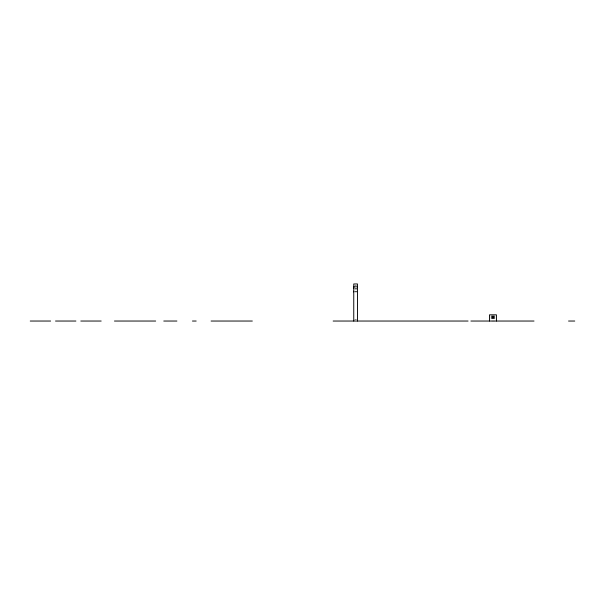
<?xml version="1.0" encoding="UTF-8"?>
<svg xmlns="http://www.w3.org/2000/svg" width="605" height="605" viewBox="0 0 605 605"><rect width="100%" height="100%" fill="white"/><g stroke="black" fill="none" stroke-linecap="round" stroke-linejoin="round"><path stroke-width="0.45" stroke-dasharray="3.02 2.27" d="M354.689 285.454L356.549 285.454M354.681 288.32L357.479 288.313M354.689 289.054L357.479 289.054M354.681 291.179L357.479 291.179M354.681 291.928L357.479 291.928M354.689 319.546L356.549 319.546M494.829 315.712L494.829 321.036M494.066 315.712L494.066 321.036M493.514 315.712L493.514 321.036M493.181 315.712L493.181 321.036M492.772 315.712L492.772 321.036M492.432 315.712L492.432 321.036M491.88 315.712L491.88 321.036M491.124 315.712L491.124 320.151"/><path stroke-width="0.91" d="M353.751 286.83L357.479 286.83M30.25 321.036L50.623 321.036M55.524 321.036L75.897 321.036M80.805 321.036L101.179 321.036M114.451 321.036L155.674 321.036M163.766 321.036L176.902 321.036M192.45 321.036L196.171 321.036M211.092 321.036L252.323 321.036M333.143 321.036L468.066 321.036M470.902 321.036L534.011 321.036M568.541 321.036L574.75 321.036M496.44 321.036L496.44 314.827L489.513 314.827L489.513 321.036M357.479 321.036L357.479 283.964L353.751 283.964L353.751 321.036M353.751 287.587L353.751 288.313M353.751 291.194L353.751 291.912"/></g></svg>
